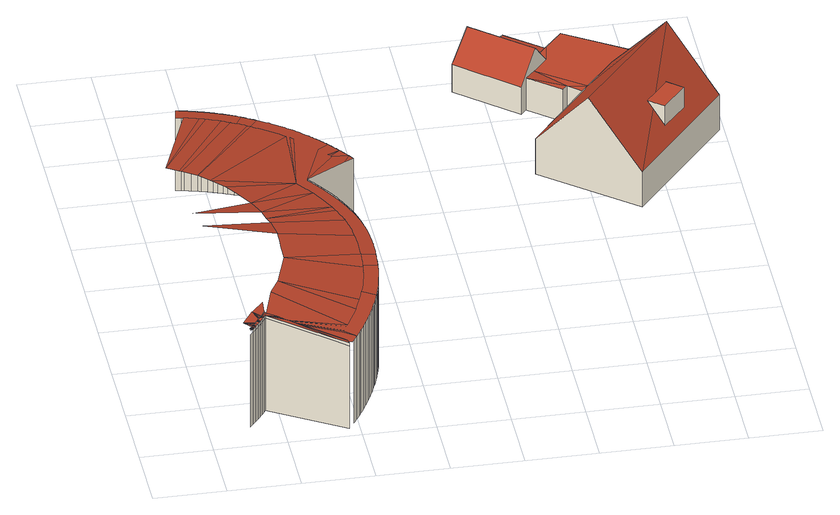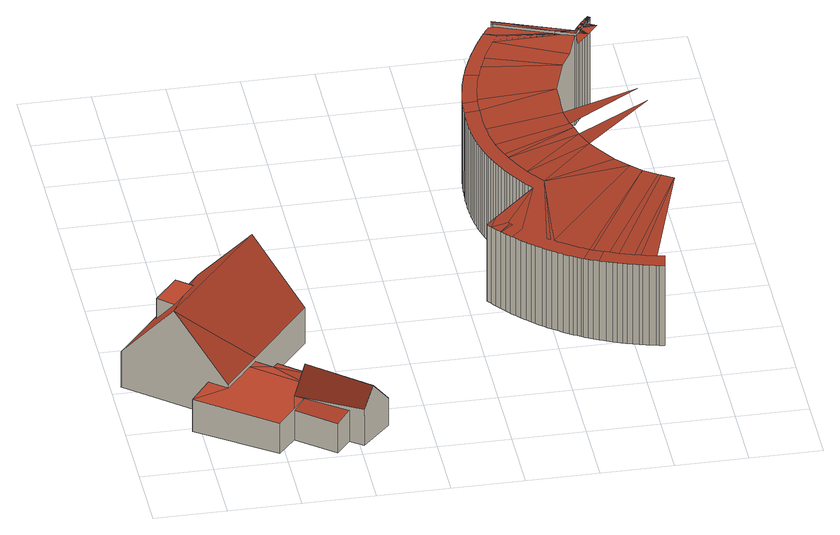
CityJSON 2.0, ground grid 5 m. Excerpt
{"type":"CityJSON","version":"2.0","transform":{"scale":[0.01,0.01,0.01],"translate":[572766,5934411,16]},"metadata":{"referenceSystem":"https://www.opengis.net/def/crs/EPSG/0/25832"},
"CityObjects":{
"building1":{"type":"Building","attributes":{"Grundfläche 2D":"855.124924","Grundhöhe NN":"16.861"},"geometry":[{"type":"MultiSurface","lod":"3","boundaries":[[[0,1,2,3,4,5,6,7]],[[8,9,10]],[[8,11,12,13,9]],[[14,15,16]],[[17,18,14,16,19,20,21,22,23,24,25]],[[14,10,9,15]],[[19,16,15,26]],[[27,23,22,28]],[[21,29,22]],[[21,20,19,26,29]],[[30,27,28,31]],[[22,29,28]],[[2,32,33,34,35,36,37,29,26,15,9,13]],[[38,39,40,41,36,35,34,33,32,2,1,42]],[[31,43,44,30]],[[45,46,47]],[[31,28,29,37,48,43]],[[49,44,43,50]],[[43,48,50]],[[51,49,50,52,53]],[[54,47,55,56,57]],[[53,58,55,51]],[[53,59,58]],[[53,52,50,48,60,59]],[[56,55,58,61,62,63,54,57]],[[36,64,65,66,67,68,69,70,71,72,59,60,48,37]],[[73,74,75,76,77,69,68,67,66,65,64,36,41,78]],[[63,79,45,54]],[[70,63,62,61,58,59,72,71]],[[80,47,81]],[[63,70,79]],[[82,81,47,46,83,84]],[[79,85,86,83,46,45]],[[87,47,88]],[[89,88,47,80]],[[83,86,90,91,82,84]],[[92,93,94,91,90,86,85,79,70,95,96]],[[81,82,91,94]],[[94,97,80,81]],[[98,99,100,101,102,103,104,69,77,105]],[[69,104,103,102,101,106,107,93,92,96,95,70]],[[89,80,97,108]],[[94,93,107,97]],[[89,108,109,110,87,88]],[[97,107,108]],[[111,112,113,47,87,114]],[[109,108,107,106,110]],[[110,106,115,116]],[[117,118,111,114,87,110,116,119]],[[101,120,121,122,123,124,125,126,115,106]],[[127,128,129,123,122,121,120,101,100,130]],[[118,131,112,111]],[[132,133,113]],[[134,135,136,137,138,131,118,117,119,116,115,126,125,124]],[[139,113,112,140,141]],[[140,112,131,138]],[[133,142,113]],[[138,137,141,140]],[[113,139,132]],[[137,143,139,141]],[[137,136,143]],[[144,145,146,147,148,149,150,142,133,132,139,143,151,152]],[[151,143,136,153,152]],[[148,154,155,113,142,150,149]],[[152,153,144]],[[156,157,158,159,160,161,162,123,129,163]],[[135,134,124,123,162,161,160,159,164,153,136]],[[147,165,154,148]],[[166,167,113,155]],[[147,146,145,144,153,164,168,165]],[[165,168,169,170]],[[155,154,165,170,171,172,173,174,167,166]],[[171,170,169,175,172]],[[168,164,159,176,175,169]],[[176,159,158,177]],[[178,179,180,113,167,174]],[[172,175,181]],[[182,173,172,181]],[[181,175,183]],[[183,175,184]],[[184,175,185]],[[185,175,186]],[[187,188,189,190,191,192,193,194,195,196,197,198,178,174,173,182,181,183,184,185,186,199]],[[187,199,186,175,188]],[[188,175,189]],[[200,201,198,197,196]],[[202,189,175,203]],[[204,195,194]],[[205,192,191]],[[176,206,207,208,203,175]],[[207,206,176,177,209]],[[210,211,212,213,191,190]],[[214,215,216,217,210,190,189,202,218,219,220]],[[219,218,202,203,208,221,220]],[[222,223,224]],[[225,226,227]],[[228,212,211,210,217,216,229,230,231,232,233]],[[234,228,233,232,231,235,236]],[[237,238,239,240,241,242,243,244,245,246,247,248,249,250,251,252,201,200]],[[253,254,255,256,257,258,212,228,234,259]],[[260,261,262,263,256,255,264]],[[265,266,267,268]],[[269,270,271,272,273,274,275,261,260,276]],[[265,268,277,278,225]],[[279,280,281,282,283,250,249,248,247,246,245,244,243,242,241,240,239,238,237,200,196,195,204,194,193,192,205,191,213,212,258,257,256,263,262,261,275,274,273,272,284,285,286,287,288,289,290,291,292,293,294,295,296,297,298,299,300,301,302,303,304,305,306,307,308,309,310,311,312,313,314,315,316,317,318]],[[283,282,281,280,251,250]],[[319,320,321,287,286,285,284,272,271,322]],[[323,324,325,326,292,291,290,289,288,287,321,327]],[[328,225,227]],[[329,227,330]],[[331,332,333,334,335,336,337,338]],[[339,338,337,340]],[[341,342,296,295,294,293,292,326,343]],[[344,345,346,347,348,349,350]],[[349,348,351,352,353,354]],[[355,356,357,300,299,298,297,296,342,358]],[[359,360,361,362,363,364,365,340,337,366,367]],[[368,369,353,352,370,371,372,373,374,375]],[[376,377,303,302,301,300,357,378]],[[379,380,381,382,367,366,383,384]],[[385,386,306,305,304,303,377,387]],[[279,318,317,316,315,314,388,389,390,391,392,393,394,395,396,397,398,399,400,401,402,403,404,405,406,407,408,409,410,411,412,251,280]],[[413,374,373,414,415,416,417,418]],[[419,308,307,306,386,420]],[[417,416,421,422,423,424]],[[425,426,427,313,312,311,310,309,308,419,428]],[[429,430,431,432,433,434,435,436,437,438,439,224,440,441,411]],[[334,333,332,331,338,339,340,365,364,363,362,361,360,359,367,382,381,380,379,384,442,443,444,445,446,447,448,449,450,451,452,453,454,455,456,457,458,459,460,461,462,463,464,465,466,467,468,422,421,416,415,414,373,372,371,370,352,351,348,347,346,345,469,470,471,472,473,336,335]],[[474,423,422,468,467,466,475,476]],[[477,478,479,480,481,482,483,484,485,313,427,486]],[[487,475,466,465,464,463,488,489]],[[490,491,492,493,445,444,443,442,384,383,494,495]],[[496,497,498,499,500,501,502,503,481,480,504]],[[505,506,507,508,509,510,511,512,429,411,410]],[[513,495,494,514]],[[515,488,463,462,461,460,516,517]],[[405,404,403,402,401,400,399,398,397,396,395,394,393,392,391,390,389,388,314,313,485,484,483,482,481,503,502,501,500,499,518,519,520,521,522,523,524,525,526,527,528,529,530,531,532,533,534,535,536,537,538,539,540,541,542,506,505,410,409,408,407,406]],[[543,519,518,499,498,544]],[[545,546,547,523,522,521,520,519,543,548]],[[549,516,460,459,458,457,550,551]],[[266,265,552]],[[553,554,555,556,557,265,225,328]],[[558,559,526,525,524,523,547,560]],[[561,550,457,456,455,454,562,563]],[[564,565,566,567,568,569,570,571,572,222,224,439]],[[573,574,575,576,532,531,530,529,528,527,526,559,577]],[[578,579,329,330,580]],[[581,582,583,584,328,227,329]],[[585,586,587,588,589,590,591,592,580,330,222,572]],[[593,562,454,453,452,451,450,594,595]],[[596,597,598,536,535,534,533,532,576,599]],[[540,539,538,537,536,598,600]],[[601,602,603,604,605,606,607,608,609,610,611,612,613,429,512,511,510,509,508,507,506,542]],[[614,615,616,604,603,602,601,542,541,540,600,617]],[[594,450,449,448,447,446,618,619]],[[620,608,607,606,605,604,616,621]],[[622,623,624,625,626,627,628,629,446,445,493,492,491,490,495,513,514,630]],[[631,632,633,634,635,636,637,638,639,640,641,642,643,644,645,514,494,266,552]],[[646,618,446,629,628,627,626,647,648]],[[649,650,651,613,612,611,610,609,608,620,652]],[[585,572,653]],[[654,651,650,655]],[[656,657,658,659,660,661,662,663]],[[664,665,666,654,655,667]],[[626,625,624,668,647]],[[662,661,669,670,671,672]],[[673,674,675,665,664,676]],[[671,670,677,678,679,680]],[[681,682,683,674,673,684]],[[685,679,678,686,687,688,689,690]],[[691,692,693,682,681,694]],[[695,668,624,623,622,630,696,697]],[[689,688,698,699,700,701]],[[700,699,702,703,704,705]],[[706,707,708,709,710,711,712,692,691,713]],[[630,714,715,696]],[[704,703,716,717,718,719]],[[720,721,722,709,708,723]],[[724,718,717,725,726,727,728,729]],[[730,731,732,721,720,733]],[[728,727,734,735,736,737]],[[636,635,634,633,632,631,552,265,557,556,555,554,553,328,584,583,582,581,329,579,578,580,592,591,590,589,588,587,586,585,653,572,571,570,569,568,567,566,565,564,439,438,437,436,435,434,433,432,431,430,429,613,651,654,666,665,675,674,683,682,693,692,712,711,710,709,722,721,732,731,738,739,740,741,742,743,744,745,746,747,748,749,750,751,752,753,754,755,756,757,758,759,760,761,762,763,764,765,766,767,768,769,770,771,772,773,774,735,734,727,726,725,717,716,703,702,699,698,688,687,686,678,677,670,669,661,660,659,658,775,776,777,778,779,780,781,782,783,784,785,786,787,788,789,790,791,792,793,794,795,796,797,798,799,800,801,802,803,804,805,806,807,808,809,810,714,630,514,645,644,643,642,641,640,639,638,637],[811,812,813,265]],[[715,714,810,809,814,815]],[[816,817,736,735,774,773,772,771,818,819]],[[820,739,738,731,730,821]],[[818,771,770,769,822,823]],[[824,825,743,742,741,740,739,820,826]],[[822,769,768,767,827,828]],[[829,830,746,745,744,743,825,831]],[[827,767,766,765,832,833]],[[832,765,764,763,762,834,835]],[[836,837,749,748,747,746,830,838]],[[814,809,808,807,839,840]],[[834,762,761,760,841,842]],[[843,844,752,751,750,749,837,845]],[[841,760,759,758,846,847]],[[846,758,757,756,848,849]],[[850,851,848,756,755,754,753,752,844,852]],[[812,811,265,813]],[[839,807,806,805,853,854]],[[855,853,805,804,803,802,856,857]],[[856,802,801,800,858,859]],[[860,858,800,799,798,797,861,862]],[[863,861,797,796,795,794,864,865]],[[866,867,868,658]],[[864,794,793,792,869,870]],[[869,792,791,790,789,871,872]],[[873,866,658,657,874]],[[789,788,787,875,871]],[[876,875,787,786,785,784,877,878]],[[868,879,880,881,882,883,884,885,886,776,775,658],[887,888,880]],[[889,877,784,783,782,781,890,891]],[[892,890,781,780,779,778,893,894]],[[888,887,880]],[[893,778,777,776,886,895,896]],[[897,895,886,885,884,883,898,899]],[[900,901,902,903,880,879,868,867]],[[904,898,883,882,881,880,905,906]],[[907,905,880,903,902,901,908,909]],[[867,866,873,910,911]],[[908,901,900,867,912,913]],[[914,912,867,911,910,873,874,915]]],"semantics":{"surfaces":[{"type":"WallSurface"},{"type":"RoofSurface"}],"values":[0,1,1,1,0,1,1,0,1,1,0,1,0,0,0,1,1,0,1,0,1,0,1,1,0,0,0,0,1,1,1,1,0,1,1,0,1,0,0,0,0,0,1,0,1,1,1,1,0,0,0,0,1,1,1,0,1,0,1,0,1,0,1,1,1,0,0,0,1,1,1,0,1,0,0,1,1,1,1,1,1,1,0,1,1,1,1,1,1,0,0,1,0,1,1,1,1,0,1,0,0,1,0,1,1,1,0,0,1,1,1,1,0,0,0,0,1,0,0,1,0,1,0,0,0,0,1,1,0,0,0,1,0,1,1,0,1,0,0,0,1,1,0,0,1,0,1,1,1,0,0,0,1,0,0,0,1,1,0,0,1,0,0,0,0,0,0,0,0,0,0,0,0,0,0,0,0,0,0,0,0,1,0,0,0,0,0,0,0,0,0,0,0,0,0,0,0,0,1,0,0,0,0,0,1,0,0,0,0,0,1,0,0,1,0,0,1,0,0,1,0,0]}}]},
"building2":{"type":"Building","attributes":{"Grundfläche 2D":"136.572462","Grundhöhe NN":"17.590"},"children":["building2-1"],"geometry":[{"type":"Solid","lod":"3","boundaries":[[[[916,917,918,919]],[[920,918,917]],[[921,922,917,916,923]],[[921,923,924,917,922]],[[925,926,927,928,929,930,931,932]],[[933,928,927]],[[934,931,930]],[[935,936,937,938,939,940]],[[937,931,941,938]],[[942,934,943,944]],[[945,925,946]],[[926,925,945]],[[945,946,947]],[[926,945,948]],[[928,933,949,950]],[[929,928,950,951]],[[934,930,929,951,952,943]],[[923,916,919,953,954]],[[924,923,954,955]],[[927,920,917,924,955,949,933]],[[948,956,953,919,918,920,927,926]],[[925,932,931,937,936,935,940,957,958,946]],[[959,960,941,931,934,942]],[[939,938,941,960,961]],[[940,939,961,957]],[[944,943,952,962]],[[942,944,962,959]],[[947,946,958,963]],[[945,947,963,964]],[[948,945,964,956]],[[963,958,957,961,960,959,962,952,951,950,949,955,954,953,956,964]]]],"semantics":{"surfaces":[{"type":"RoofSurface"},{"type":"WallSurface"},{"type":"GroundSurface"}],"values":[[0,0,0,0,0,0,0,0,0,0,0,0,0,0,1,1,1,1,1,1,1,1,1,1,1,1,1,1,1,1,2]]}}]},
"building2-1":{"type":"BuildingInstallation","parents":["building2"],"geometry":[{"type":"MultiSurface","lod":"3","boundaries":[[[922,965,966,967,968]],[[966,965,921,969]],[[969,970,967,966]],[[968,967,970]]],"semantics":{"surfaces":[{"type":"RoofSurface"},{"type":"WallSurface"}],"values":[0,1,1,1]}}]}
},
"vertices":[
[303,244,86],[307,249,86],[307,249,816],[303,244,815],[299,240,815],[287,225,814],[287,225,86],[299,240,86],[293,269,838],[311,254,838],[294,270,838],[290,266,838],[289,264,838],[307,249,838],[297,273,839],[315,258,839],[297,274,839],[300,277,819],[297,273,819],[300,277,839],[301,279,839],[303,280,839],[305,283,839],[305,283,820],[303,280,820],[301,279,819],[319,263,839],[306,284,820],[306,284,839],[323,268,839],[309,288,820],[309,288,839],[311,254,816],[315,258,816],[319,263,817],[323,268,817],[327,273,817],[327,273,840],[315,258,86],[319,263,86],[323,268,86],[327,273,86],[311,254,86],[313,293,840],[313,293,820],[332,318,821],[335,322,821],[262,353,830],[331,278,840],[315,296,820],[315,296,840],[320,302,821],[316,297,840],[320,302,840],[332,317,821],[321,303,821],[324,307,821],[328,312,821],[321,303,840],[339,288,840],[335,283,840],[324,307,840],[328,312,841],[332,317,841],[331,278,817],[335,283,818],[339,288,818],[343,292,818],[347,297,818],[351,302,818],[351,302,841],[347,297,841],[343,292,841],[335,283,86],[339,288,86],[343,292,86],[347,297,86],[351,302,86],[331,278,86],[332,318,841],[350,341,822],[347,337,822],[346,336,822],[339,326,821],[343,331,822],[335,322,841],[339,326,841],[355,349,822],[354,346,822],[353,345,822],[343,331,841],[346,336,841],[362,317,841],[366,322,841],[347,337,841],[354,307,841],[358,312,841],[350,341,841],[358,312,86],[362,317,86],[373,332,86],[373,332,819],[362,317,819],[358,312,819],[354,307,819],[354,307,86],[373,332,842],[369,327,841],[353,345,841],[354,346,841],[355,349,841],[371,371,824],[373,373,824],[338,456,839],[361,356,823],[377,337,842],[357,351,841],[364,361,842],[371,371,842],[361,356,841],[377,337,819],[380,342,819],[384,347,819],[387,352,819],[387,352,842],[384,347,842],[380,342,842],[380,342,86],[384,347,86],[387,352,86],[377,337,86],[373,373,842],[381,385,824],[382,386,824],[391,357,842],[394,362,842],[398,368,842],[376,377,842],[375,376,842],[378,381,824],[375,376,824],[376,377,824],[384,389,824],[378,381,841],[384,389,841],[385,391,841],[386,393,841],[389,396,841],[389,396,824],[386,393,824],[385,391,824],[381,385,841],[382,386,841],[402,373,842],[389,397,824],[392,401,824],[394,362,86],[398,368,86],[405,378,86],[405,378,819],[398,368,819],[394,362,819],[391,357,819],[391,357,86],[405,378,842],[389,397,841],[395,407,824],[399,412,824],[408,383,842],[412,388,841],[392,401,841],[395,407,841],[399,412,841],[417,439,841],[417,439,825],[419,399,841],[419,399,819],[419,399,86],[420,437,824],[426,554,839],[350,469,839],[429,431,839],[420,437,841],[500,386,829],[504,383,828],[508,381,827],[512,378,827],[530,367,824],[537,362,823],[546,357,822],[546,357,802],[537,362,804],[530,367,805],[523,371,806],[512,378,807],[508,381,808],[504,383,809],[500,386,809],[429,431,821],[523,371,825],[952,313,757],[503,667,839],[557,350,820],[842,139,778],[941,294,757],[918,256,756],[842,139,756],[926,87,743],[926,87,766],[926,87,86],[557,350,801],[906,238,756],[997,193,744],[912,247,756],[919,119,747],[914,123,747],[900,132,750],[856,160,756],[900,132,769],[914,123,767],[919,119,766],[921,112,766],[648,1480,839],[169,1338,965],[672,1344,839],[566,1735,839],[132,1491,965],[614,1613,839],[991,184,744],[952,125,744],[959,135,744],[966,145,744],[972,154,744],[978,164,744],[991,184,86],[966,145,86],[978,164,86],[957,323,757],[968,342,757],[973,352,757],[979,362,757],[984,372,757],[989,382,757],[994,391,757],[999,401,757],[1004,411,757],[1009,421,757],[1019,441,757],[1024,451,757],[1029,461,757],[1042,491,757],[573,786,839],[520,696,839],[1003,203,86],[1009,213,86],[1016,223,86],[1016,223,744],[1009,213,744],[1003,203,744],[997,193,86],[1033,253,86],[1033,253,745],[1027,243,744],[1021,233,744],[1021,233,86],[917,2014,766],[350,2042,839],[358,2034,839],[437,1950,839],[1045,274,86],[1051,284,86],[1056,294,86],[1056,294,745],[1051,284,745],[1045,274,745],[1039,263,745],[1039,263,86],[503,1846,839],[536,1788,839],[1088,604,757],[1084,594,757],[1068,553,757],[1060,532,757],[1047,501,757],[1062,304,745],[1068,314,745],[1073,325,745],[1078,335,745],[1084,345,745],[1089,356,745],[1094,366,745],[1099,377,745],[1105,387,745],[1110,398,745],[1115,408,745],[1120,419,745],[1125,429,745],[1129,440,745],[1134,450,745],[1139,461,745],[1148,483,745],[1153,493,745],[1157,504,745],[1161,515,745],[1170,537,745],[1174,547,745],[1179,558,745],[1183,569,745],[1187,580,745],[1191,591,745],[1194,602,745],[1198,613,745],[1202,624,745],[1209,646,745],[1117,688,757],[1110,667,757],[1107,656,757],[1103,646,757],[1092,615,757],[1068,314,86],[1073,325,86],[1078,335,86],[1062,304,86],[1089,356,86],[1094,366,86],[1099,377,86],[1105,387,86],[1084,345,86],[1007,1883,766],[1101,1699,766],[634,1534,839],[417,2947,729],[407,2950,729],[397,2953,729],[377,2958,729],[367,2961,729],[336,2969,729],[88,2244,839],[437,2941,729],[468,2931,729],[478,2928,729],[1120,419,86],[1125,429,86],[1110,398,86],[305,3079,86],[305,3079,717],[316,3077,717],[327,3074,717],[338,3072,717],[338,3072,86],[316,3077,86],[348,3069,717],[359,3067,717],[359,3067,86],[348,3069,86],[1134,450,86],[1139,461,86],[1148,483,86],[1129,440,86],[557,2899,727],[547,2902,727],[537,2906,728],[517,2914,728],[507,2917,728],[497,2921,728],[488,2924,728],[165,2193,839],[576,2891,727],[381,3061,86],[370,3064,86],[370,3064,717],[381,3061,717],[392,3058,717],[403,3056,717],[403,3056,86],[392,3058,86],[1157,504,86],[1161,515,86],[1153,493,86],[625,2870,725],[605,2878,726],[596,2882,726],[586,2887,726],[183,2181,839],[634,2865,725],[1174,547,86],[1179,558,86],[1170,537,86],[1124,711,756],[1128,727,756],[1138,762,756],[1142,778,756],[1144,786,756],[1147,802,756],[1149,810,756],[1151,818,756],[1156,842,756],[1158,850,756],[1159,858,757],[1161,866,757],[1162,874,757],[1164,882,757],[1165,890,757],[1167,898,757],[1170,922,758],[1172,930,758],[1173,938,758],[1174,946,759],[1175,954,759],[1176,963,759],[1177,971,759],[663,1058,839],[618,922,839],[424,3050,86],[424,3050,717],[435,3047,717],[446,3043,717],[446,3043,86],[435,3047,86],[1187,580,86],[1183,569,86],[457,3040,717],[467,3037,717],[467,3037,86],[457,3040,86],[1194,602,86],[1198,613,86],[1209,646,86],[1191,591,86],[1188,1111,766],[1189,1125,766],[1191,1156,766],[1193,1195,766],[1193,1223,766],[1193,1245,766],[1192,1270,766],[1192,1286,766],[1190,1306,766],[1190,1317,766],[1188,1337,766],[669,1242,839],[667,1201,839],[644,2861,725],[653,2856,724],[663,2852,724],[672,2847,724],[717,2937,712],[707,2942,712],[697,2947,712],[686,2952,713],[676,2957,713],[666,2961,713],[656,2966,714],[646,2970,714],[635,2975,714],[625,2979,714],[615,2983,715],[605,2988,715],[594,2992,715],[584,2996,715],[573,3000,716],[563,3004,716],[552,3008,716],[542,3012,716],[531,3016,716],[521,3019,716],[510,3023,717],[499,3027,717],[489,3030,717],[285,2980,729],[295,2978,729],[305,2976,729],[315,2974,729],[326,2971,729],[489,3030,86],[510,3023,86],[499,3027,86],[1214,662,86],[1217,671,86],[1219,679,86],[1222,687,86],[1222,687,744],[1219,679,744],[1217,671,744],[1214,662,745],[1212,654,745],[1212,654,86],[521,3019,86],[542,3012,86],[531,3016,86],[719,2823,722],[709,2828,722],[691,2838,723],[681,2842,723],[279,2117,839],[737,2813,721],[1226,704,86],[1231,721,86],[1233,729,86],[1233,729,744],[1231,721,744],[1229,712,744],[1226,704,744],[1224,696,744],[1224,696,86],[1178,979,760],[1179,991,760],[1181,1011,761],[1183,1027,762],[1184,1044,762],[1186,1064,763],[1187,1076,764],[1187,1092,765],[746,2808,720],[760,2800,720],[552,3008,86],[573,3000,86],[563,3004,86],[1242,762,744],[1244,771,744],[1245,779,744],[1247,788,744],[1249,796,744],[1255,822,744],[1256,830,744],[1258,839,744],[1260,847,745],[1261,856,745],[1263,864,745],[1264,873,745],[1266,881,745],[1267,890,745],[1269,898,746],[1270,907,746],[1271,916,746],[1272,924,746],[1274,933,746],[1275,941,747],[1276,950,747],[1277,958,747],[1278,967,748],[1279,976,748],[1280,984,748],[1244,771,86],[1242,762,86],[1247,788,86],[1249,796,86],[1255,822,86],[1245,779,86],[584,2996,86],[605,2988,86],[594,2992,86],[970,2649,716],[1002,1891,766],[997,1900,766],[986,1916,766],[976,1933,766],[970,1941,766],[1258,839,86],[1260,847,86],[1256,830,86],[615,2983,86],[635,2975,86],[625,2979,86],[1186,1365,766],[1182,1396,766],[1180,1416,766],[1178,1427,766],[1173,1458,766],[1170,1474,766],[1166,1497,766],[1162,1512,766],[1159,1528,766],[1263,864,86],[1264,873,86],[1267,890,86],[1269,898,86],[1261,856,86],[1112,1671,766],[1108,1680,766],[1119,1653,766],[1041,1823,766],[1037,1832,766],[1027,1849,766],[1012,1874,766],[1156,1541,766],[1153,1550,766],[1150,1560,766],[1144,1579,766],[1138,1597,766],[1132,1616,766],[1129,1625,766],[1122,1644,766],[646,2970,86],[676,2957,86],[656,2966,86],[1271,916,86],[1272,924,86],[1274,933,86],[1270,907,86],[1278,967,86],[1281,993,749],[1282,1001,749],[1282,1010,749],[1283,1019,750],[1284,1027,750],[1285,1036,750],[1285,1045,751],[1286,1062,752],[1287,1070,752],[1288,1079,752],[1288,1088,753],[1288,1096,753],[1289,1105,754],[1280,984,86],[1282,1001,86],[1283,1019,86],[1279,976,86],[717,2937,86],[707,2942,86],[1286,1062,86],[1285,1036,86],[805,2890,708],[796,2896,708],[786,2901,709],[776,2906,709],[756,2917,710],[747,2922,710],[737,2927,711],[727,2932,711],[815,2885,707],[960,2658,716],[950,2667,716],[929,2683,717],[918,2692,717],[907,2700,717],[886,2716,718],[875,2724,718],[864,2732,718],[842,2748,718],[831,2755,718],[820,2763,719],[808,2770,719],[797,2777,719],[786,2784,719],[774,2792,719],[727,2932,86],[756,2917,86],[737,2927,86],[1289,1105,86],[1289,1113,86],[1289,1113,754],[1288,1079,86],[1158,1534,766],[1290,1121,754],[1290,1121,86],[1011,2057,86],[1005,2065,86],[1005,2065,754],[1011,2057,754],[1023,2040,754],[1030,2032,754],[1030,2032,86],[1023,2040,86],[1292,1164,86],[1292,1164,754],[1292,1147,754],[1292,1147,86],[786,2901,86],[1036,2023,754],[1048,2006,754],[1048,2006,86],[1036,2023,86],[1293,1197,86],[1293,1197,754],[1293,1180,754],[1293,1180,86],[1054,1997,754],[1059,1988,754],[1059,1988,86],[1054,1997,86],[1294,1231,86],[1294,1231,754],[1294,1214,754],[1294,1214,86],[1065,1979,86],[1065,1979,754],[1071,1971,754],[1077,1962,754],[1077,1962,86],[1071,1971,86],[1293,1274,86],[1293,1274,754],[1293,1248,754],[1293,1248,86],[796,2896,86],[815,2885,86],[805,2890,86],[1088,1944,754],[1093,1935,754],[1093,1935,86],[1088,1944,86],[1104,1917,754],[1109,1908,754],[1109,1908,86],[1104,1917,86],[1292,1291,86],[1292,1299,86],[1290,1324,86],[1290,1324,754],[1292,1299,754],[1292,1291,754],[1292,1282,754],[1292,1282,86],[827,2877,707],[827,2877,86],[1120,1889,754],[1125,1880,754],[1125,1880,86],[1120,1889,86],[1287,1358,86],[1287,1358,754],[1290,1333,754],[1290,1333,86],[1130,1871,86],[1130,1871,754],[1135,1861,754],[1140,1852,754],[1140,1852,86],[1135,1861,86],[1284,1392,86],[1284,1392,754],[1287,1367,754],[1287,1367,86],[1145,1843,754],[1149,1833,754],[1149,1833,86],[1145,1843,86],[1282,1409,754],[1280,1425,754],[1279,1434,754],[1277,1442,754],[1276,1451,754],[1275,1459,754],[1273,1467,754],[1272,1476,754],[1267,1500,754],[1266,1509,754],[1262,1525,754],[1261,1534,754],[1259,1542,754],[1257,1550,754],[1255,1558,754],[1252,1568,754],[1249,1579,754],[1246,1588,754],[1244,1599,754],[1240,1609,754],[1234,1629,754],[1231,1639,754],[1227,1649,754],[1220,1668,754],[1217,1678,754],[1213,1688,754],[1209,1698,754],[1206,1708,754],[1202,1718,754],[1194,1737,754],[1190,1747,754],[1181,1766,754],[1177,1776,754],[1168,1795,754],[1163,1805,754],[1159,1814,754],[1154,1824,754],[1152,2467,710],[1229,2532,698],[1219,2543,699],[1210,2554,699],[1200,2565,699],[1191,2575,700],[1181,2586,700],[1171,2597,700],[1161,2607,701],[1151,2617,701],[1141,2628,701],[1131,2638,702],[1121,2648,702],[1110,2658,702],[1100,2668,702],[1079,2688,703],[1068,2697,703],[1057,2707,704],[1046,2716,704],[1036,2726,704],[1025,2735,704],[1014,2744,704],[1002,2753,705],[991,2762,705],[980,2771,705],[969,2780,705],[945,2797,706],[934,2806,706],[922,2814,706],[911,2822,706],[899,2830,706],[887,2839,707],[875,2846,707],[863,2854,707],[851,2862,707],[839,2870,707],[991,2631,716],[1001,2622,715],[1011,2613,715],[851,2862,86],[839,2870,86],[1159,1814,86],[1154,1824,86],[1168,1795,86],[1163,1805,86],[1280,1425,86],[1282,1409,86],[1181,1766,86],[1177,1776,86],[1276,1451,86],[1275,1459,86],[1277,1442,86],[1194,1737,86],[1190,1747,86],[1272,1476,86],[1267,1500,86],[1273,1467,86],[1206,1708,86],[1202,1718,86],[1217,1678,86],[1209,1698,86],[1262,1525,86],[1261,1534,86],[1266,1509,86],[875,2846,86],[863,2854,86],[1227,1649,86],[1220,1668,86],[1257,1550,86],[1255,1558,86],[1259,1542,86],[1234,1629,86],[1231,1639,86],[1244,1599,86],[1240,1609,86],[1249,1579,86],[1246,1588,86],[1252,1568,86],[899,2830,86],[887,2839,86],[911,2822,86],[934,2806,86],[922,2814,86],[969,2780,86],[945,2797,86],[980,2771,86],[1002,2753,86],[991,2762,86],[1014,2744,86],[1036,2726,86],[1025,2735,86],[1291,2290,707],[1341,2384,694],[1227,2372,707],[1057,2707,86],[1046,2716,86],[1100,2668,86],[1079,2688,86],[1365,2348,692],[1365,2348,86],[1121,2648,86],[1131,2638,86],[1151,2617,86],[1141,2628,86],[1219,2383,708],[1291,2454,696],[1283,2465,696],[1274,2476,697],[1265,2488,697],[1256,2499,697],[1247,2510,698],[1238,2521,698],[1211,2393,708],[1203,2404,708],[1161,2607,86],[1181,2586,86],[1171,2597,86],[1191,2575,86],[1210,2554,86],[1200,2565,86],[1238,2521,86],[1219,2543,86],[1247,2510,86],[1265,2488,86],[1256,2499,86],[1333,2396,694],[1317,2419,695],[1308,2431,695],[1300,2442,696],[1274,2476,86],[1291,2454,86],[1283,2465,86],[1300,2442,86],[1317,2419,86],[1308,2431,86],[1357,2360,693],[1349,2372,693],[1341,2384,86],[1333,2396,86],[1349,2372,86],[1357,2360,86],
[2966,2481,894],[3639,3280,894],[3088,3261,439],[2657,2734,439],[3319,3543,439],[3434,2667,631],[3473,2783,681],[3284,2220,439],[3946,3029,439],[2803,3575,406],[3136,3319,414],[3319,3543,414],[3577,3633,414],[3056,3994,399],[2934,3850,403],[2906,3699,406],[2814,3590,406],[3437,3446,414],[2845,3745,406],[2734,3494,441],[2803,3575,557],[2814,3590,577],[2417,3924,577],[2291,3794,375],[2695,3447,375],[2492,4002,448],[2580,3938,406],[2934,3850,390],[2679,4057,390],[2982,3349,414],[2734,3494,414],[2949,3314,414],[3088,3261,414],[3437,3446,159],[3577,3633,159],[3056,3994,159],[2934,3850,159],[2657,2734,159],[3284,2220,159],[3946,3029,159],[3088,3261,159],[2695,3447,159],[2734,3494,159],[2580,3938,159],[2492,4002,159],[2291,3794,159],[2679,4057,159],[2949,3314,159],[2982,3349,159],
[3399,2696,681],[3504,2608,681],[3668,2803,681],[3562,2892,681],[3504,2608,526],[3668,2803,522]
]}
